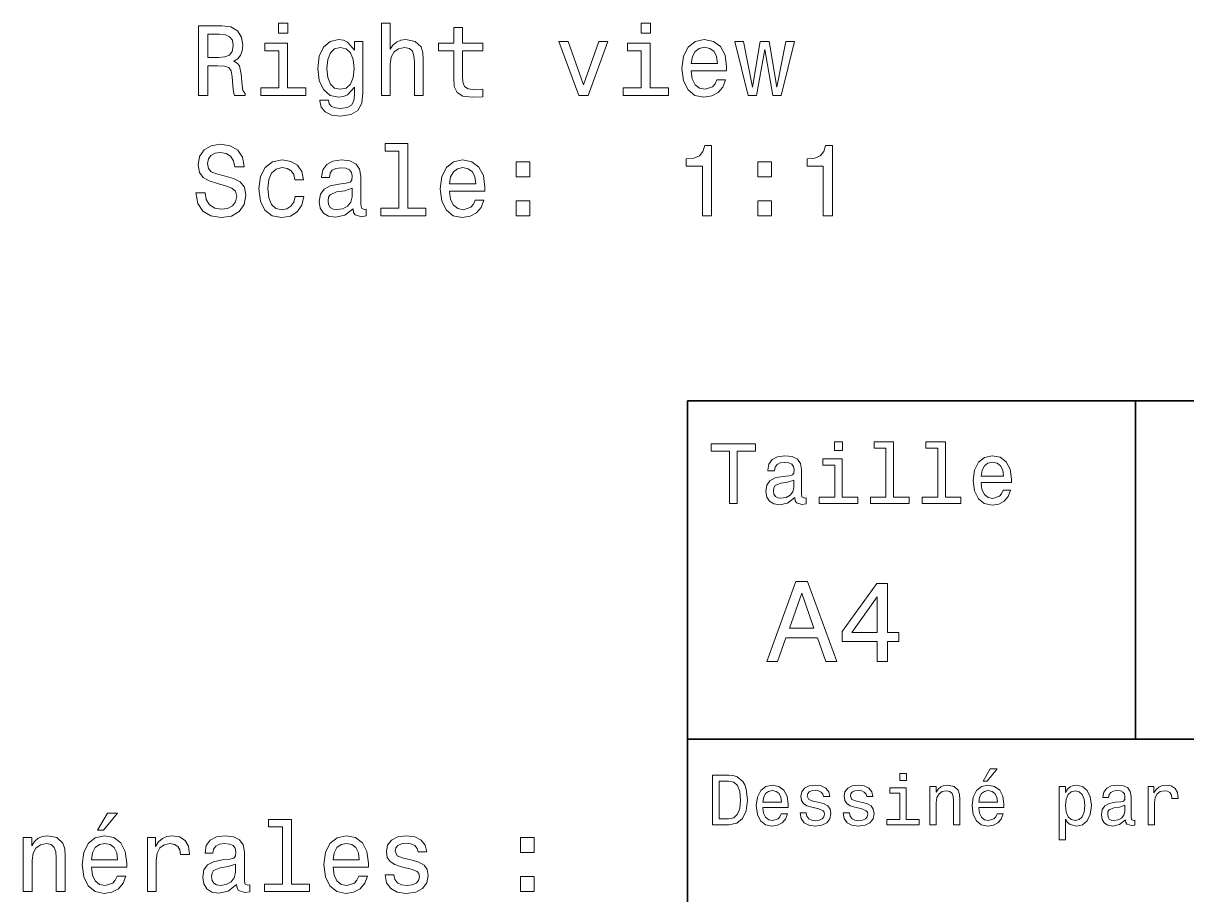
# Model space of a CAD drawing. Extents: x 0 to 297, y 0 to 210.
# Drawn here: x 63.6 to 122.1, y 45.2 to 89 of the extents above; entities that cross this region are included whole.
import ezdxf

# ---------------------------------------------------------------- set-up
doc = ezdxf.new("R2010")
doc.units = 0

msp = doc.modelspace()

# ---------------------------------------------------------------- linework, layer by layer
at = {"color": 7, "lineweight": 35}
for p, q in [((97, 10), (97, 70)), ((97, 70), (287, 70)), ((97, 53), (162, 53))]:
    msp.add_line(p, q, dxfattribs=at)
at = {"color": 7, "lineweight": 35, "ltscale": 0.425}
msp.add_line((119.5, 53), (119.5, 70), dxfattribs=at)
at = {"color": 7, "lineweight": 13}
for points in [[(76.914795, 88.964409), (76.445778, 88.964409), (76.445778, 88.460083), (76.914795, 88.460083)], [(81.615082, 85.343369), (82.058891, 85.343369), (82.058891, 86.906769), (82.104279, 87.264839), (82.250534, 87.527084), (82.477478, 87.688469), (82.780067, 87.748985), (83.022141, 87.698555), (83.173439, 87.562386), (83.249092, 87.335442), (83.274307, 87.032852), (83.274307, 85.343369), (83.718109, 85.343369), (83.718109, 87.123627), (83.697937, 87.481697), (83.607162, 87.779251), (83.309608, 88.051582), (82.845634, 88.1474), (82.593468, 88.112099), (82.37661, 88.016281), (82.195053, 87.864983), (82.058891, 87.658211), (82.058891, 88.964409), (81.615082, 88.964409)], [(95.130936, 88.964409), (94.661911, 88.964409), (94.661911, 88.460083), (95.130936, 88.460083)], [(72.426323, 85.343369), (72.89534, 85.343369), (72.89534, 86.821037), (73.374451, 86.821037), (73.727478, 86.805908), (73.949379, 86.735298), (74.070412, 86.568871), (74.12085, 86.271324), (74.146065, 85.817429), (74.176323, 85.519882), (74.236839, 85.343369), (74.76638, 85.343369), (74.76638, 85.439186), (74.650383, 85.580399), (74.610039, 85.842651), (74.574738, 86.407486), (74.489006, 86.82608), (74.373009, 86.957199), (74.191452, 87.053024), (74.393181, 87.1791), (74.534393, 87.355614), (74.625168, 87.577515), (74.655426, 87.84481), (74.584824, 88.26844), (74.383095, 88.586166), (74.05024, 88.777809), (73.596352, 88.843369), (72.426323, 88.843369)], [(73.465225, 88.414696), (73.772865, 88.384438), (73.989723, 88.288612), (74.125893, 88.112099), (74.17128, 87.834724), (74.12085, 87.542213), (73.98468, 87.3657), (73.752693, 87.274925), (73.434967, 87.24971), (72.89534, 87.24971), (72.89534, 88.414696)], [(85.246208, 87.582565), (85.246208, 86.225937), (85.276466, 85.78717), (85.417679, 85.484581), (85.700096, 85.308067), (86.179207, 85.247551), (86.703705, 85.272766), (86.703705, 85.656052), (86.320419, 85.625786), (85.972435, 85.666138), (85.785835, 85.792213), (85.705139, 86.004028), (85.69001, 86.301582), (85.69001, 87.582565), (86.703705, 87.582565), (86.703705, 87.9608), (85.69001, 87.9608), (85.69001, 88.752594), (85.246208, 88.752594), (85.246208, 87.9608), (84.479637, 87.9608), (84.479637, 87.582565)], [(76.899666, 85.716568), (76.899666, 87.9608), (75.759895, 87.9608), (75.759895, 87.582565), (76.455864, 87.582565), (76.455864, 85.716568), (75.54808, 85.716568), (75.54808, 85.343369), (77.817535, 85.343369), (77.817535, 85.716568)], [(80.687134, 85.464409), (80.687134, 88.051582), (80.263496, 88.051582), (80.263496, 87.612823), (79.91552, 88.011238), (79.703705, 88.112099), (79.466667, 88.1474), (79.037994, 88.046539), (78.705139, 87.764114), (78.488281, 87.310226), (78.412636, 86.699997), (78.488281, 86.084724), (78.705139, 85.630829), (79.037994, 85.343369), (79.466667, 85.247551), (79.70874, 85.282852), (79.910477, 85.373627), (80.263496, 85.756912), (80.263496, 85.373627), (80.223152, 85.071037), (80.112206, 84.854172), (79.900391, 84.728096), (79.582664, 84.682709), (79.305283, 84.712967), (79.108597, 84.788612), (78.992607, 84.919739), (78.957306, 85.096252), (78.528625, 85.096252), (78.528625, 85.07608), (78.594193, 84.753311), (78.795921, 84.511238), (79.118683, 84.354897), (79.557449, 84.299423), (80.08194, 84.375069), (80.429924, 84.586884), (80.62661, 84.95504)], [(78.871567, 86.699997), (78.916954, 87.148842), (79.053123, 87.481697), (79.264938, 87.678383), (79.547363, 87.748985), (79.84491, 87.678383), (80.066811, 87.481697), (80.20298, 87.148842), (80.25341, 86.699997), (80.20298, 86.241066), (80.066811, 85.913254), (79.84491, 85.711525), (79.547363, 85.645966), (79.264938, 85.711525), (79.053123, 85.913254), (78.916954, 86.246109)], [(91.53511, 85.343369), (92.004135, 85.343369), (92.992607, 88.051582), (92.533676, 88.051582), (91.772141, 85.867867), (90.995483, 88.051582), (90.531509, 88.051582)], [(95.115807, 85.716568), (95.115807, 87.9608), (93.976036, 87.9608), (93.976036, 87.582565), (94.672005, 87.582565), (94.672005, 85.716568), (93.764221, 85.716568), (93.764221, 85.343369), (96.033676, 85.343369), (96.033676, 85.716568)], [(97.183533, 86.568871), (98.95874, 86.568871), (98.963791, 86.775642), (98.883095, 87.355614), (98.661194, 87.789337), (98.308167, 88.051582), (97.839149, 88.1474), (97.380219, 88.046539), (97.027191, 87.764114), (96.800247, 87.305183), (96.719551, 86.699997), (96.795197, 86.079681), (97.022141, 85.625786), (97.370132, 85.343369), (97.82402, 85.247551), (98.217392, 85.31311), (98.540161, 85.484581), (98.777191, 85.756912), (98.913353, 86.120026), (98.474594, 86.120026), (98.38382, 85.918297), (98.252693, 85.766998), (97.879494, 85.645966), (97.592026, 85.701439), (97.375168, 85.877953), (97.233963, 86.165413), (97.183533, 86.553741)], [(97.183533, 86.94207), (97.239006, 87.290054), (97.375168, 87.547256), (97.58194, 87.703598), (97.854279, 87.759071), (98.121567, 87.703598), (98.328339, 87.547256), (98.454422, 87.290054), (98.499809, 86.94207)], [(100.47171, 85.343369), (100.875168, 87.643082), (101.278625, 85.343369), (101.702255, 85.343369), (102.367966, 88.051582), (101.939293, 88.051582), (101.490448, 85.751869), (101.092026, 88.051582), (100.653267, 88.051582), (100.254852, 85.751869), (99.806007, 88.051582), (99.382378, 88.051582), (100.04808, 85.343369)], [(72.754135, 80.451439), (72.295197, 80.451439), (72.396065, 79.916855), (72.648224, 79.523483), (73.036552, 79.286453), (73.56105, 79.200722), (74.080505, 79.28141), (74.468834, 79.503311), (74.71595, 79.851295), (74.806725, 80.310226), (74.731079, 80.72377), (74.519264, 80.991066), (74.176323, 81.16758), (73.717392, 81.298698), (73.32402, 81.394524), (73.066811, 81.50547), (72.920563, 81.666855), (72.875168, 81.919022), (72.920563, 82.145966), (73.051682, 82.317436), (73.25341, 82.433426), (73.530792, 82.47377), (73.81321, 82.42334), (74.03511, 82.28717), (74.181366, 82.060226), (74.251968, 81.752594), (74.710907, 81.752594), (74.710907, 81.76268), (74.630211, 82.23674), (74.393181, 82.589767), (74.019981, 82.811668), (73.515663, 82.887314), (73.061768, 82.811668), (72.70874, 82.599854), (72.481796, 82.272041), (72.401108, 81.848412), (72.466667, 81.470169), (72.65831, 81.212967), (72.960907, 81.041496), (73.374451, 80.91037), (73.782951, 80.79438), (74.090591, 80.683426), (74.277191, 80.522041), (74.342751, 80.259796), (74.282234, 79.992508), (74.125893, 79.790779), (73.888863, 79.664696), (73.581223, 79.624352), (73.238281, 79.679825), (72.976036, 79.841209), (72.809608, 80.103455)], [(82.49765, 82.54438), (82.49765, 79.669739), (81.584824, 79.669739), (81.584824, 79.296539), (83.849236, 79.296539), (83.849236, 79.669739), (82.941452, 79.669739), (82.941452, 82.91758), (81.801682, 82.91758), (81.801682, 82.54438)], [(97.748367, 79.296539), (98.207306, 79.296539), (98.207306, 82.821754), (97.864365, 82.821754), (97.77359, 82.514122), (97.592026, 82.307343), (97.314651, 82.18631), (96.931366, 82.145966), (96.931366, 81.787895), (97.748367, 81.787895)], [(103.820412, 79.296539), (104.279343, 79.296539), (104.279343, 82.821754), (103.936409, 82.821754), (103.845627, 82.514122), (103.664078, 82.307343), (103.386696, 82.18631), (103.00341, 82.145966), (103.00341, 81.787895), (103.820412, 81.787895)], [(77.267822, 81.107056), (77.706581, 81.107056), (77.615807, 81.510513), (77.398949, 81.828239), (77.06105, 82.024925), (76.622292, 82.100571), (76.138138, 81.99971), (75.769981, 81.717285), (75.537994, 81.258354), (75.457306, 80.643082), (75.532951, 80.032852), (75.759895, 79.578957), (76.117966, 79.296539), (76.607162, 79.200722), (77.040878, 79.276367), (77.378769, 79.488182), (77.610764, 79.821037), (77.711624, 80.264839), (77.287994, 80.264839), (77.212349, 79.982422), (77.071136, 79.770599), (76.869408, 79.639481), (76.622292, 79.599136), (76.314651, 79.664696), (76.092751, 79.866425), (75.956581, 80.194237), (75.911194, 80.658211), (75.956581, 81.112099), (76.097794, 81.439911), (76.324738, 81.64164), (76.622292, 81.712242), (76.884537, 81.666855), (77.081223, 81.550865), (77.212349, 81.359222)], [(80.187851, 79.649567), (80.187851, 79.634438), (80.213066, 79.462967), (80.288712, 79.341927), (80.606438, 79.246109), (80.853554, 79.286453), (80.853554, 79.629395), (80.74765, 79.614265), (80.606438, 79.679825), (80.581223, 79.881554), (80.581223, 81.283569), (80.520706, 81.64164), (80.344193, 81.893799), (80.036552, 82.045097), (79.602837, 82.100571), (79.179207, 82.040054), (78.866524, 81.868584), (78.669838, 81.601295), (78.604279, 81.248268), (78.604279, 81.21801), (79.002693, 81.21801), (79.037994, 81.429825), (79.148949, 81.581123), (79.330505, 81.671898), (79.587708, 81.707199), (79.834824, 81.681984), (80.011337, 81.606339), (80.117249, 81.475212), (80.15255, 81.293655), (80.132378, 81.081841), (80.051682, 80.975937), (79.849953, 80.925499), (79.47171, 80.885155), (79.037994, 80.79438), (78.730354, 80.632996), (78.548805, 80.380836), (78.493324, 80.007637), (78.543762, 79.674782), (78.700096, 79.427666), (78.952263, 79.271324), (79.30024, 79.215851), (79.769264, 79.321754)], [(85.039436, 80.522041), (86.814651, 80.522041), (86.819695, 80.728813), (86.739006, 81.308784), (86.517105, 81.742508), (86.164078, 82.004753), (85.695053, 82.100571), (85.236122, 81.99971), (84.883095, 81.717285), (84.656151, 81.258354), (84.575455, 80.653168), (84.651108, 80.032852), (84.878052, 79.578957), (85.226036, 79.296539), (85.679924, 79.200722), (86.073296, 79.266281), (86.396065, 79.437752), (86.633095, 79.710083), (86.769264, 80.073196), (86.330505, 80.073196), (86.239723, 79.871468), (86.108597, 79.720169), (85.735397, 79.599136), (85.447937, 79.65461), (85.231079, 79.831123), (85.089867, 80.118584), (85.039436, 80.506912)], [(88.383095, 81.253311), (89.079063, 81.253311), (89.079063, 82.004753), (88.383095, 82.004753)], [(100.527191, 81.253311), (101.223152, 81.253311), (101.223152, 82.004753), (100.527191, 82.004753)], [(85.039436, 80.895241), (85.09491, 81.243225), (85.231079, 81.500427), (85.437851, 81.656769), (85.710182, 81.712242), (85.977478, 81.656769), (86.18425, 81.500427), (86.310333, 81.243225), (86.355721, 80.895241)], [(80.137421, 80.244667), (80.076897, 79.982422), (79.91552, 79.780685), (79.673439, 79.649567), (79.375893, 79.604179), (79.18425, 79.629395), (79.04808, 79.710083), (78.962349, 79.851295), (78.937134, 80.047981), (78.957306, 80.224495), (79.037994, 80.350571), (79.360764, 80.491783), (79.769264, 80.552299), (80.137421, 80.67334)], [(88.383095, 79.296539), (89.079063, 79.296539), (89.079063, 80.047981), (88.383095, 80.047981)], [(100.527191, 79.296539), (101.223152, 79.296539), (101.223152, 80.047981), (100.527191, 80.047981)], [(99.102303, 64.837173), (99.5, 64.837173), (99.5, 67.47406), (100.407784, 67.47406), (100.407784, 67.837173), (98.190201, 67.837173), (98.190201, 67.47406), (99.102303, 67.47406)], [(104.786743, 67.940918), (104.384727, 67.940918), (104.384727, 67.508644), (104.786743, 67.508644)], [(106.969742, 67.621033), (106.969742, 65.157059), (106.187317, 65.157059), (106.187317, 64.837173), (108.128242, 64.837173), (108.128242, 65.157059), (107.350143, 65.157059), (107.350143, 67.940918), (106.373199, 67.940918), (106.373199, 67.621033)], [(109.572044, 67.621033), (109.572044, 65.157059), (108.789627, 65.157059), (108.789627, 64.837173), (110.730545, 64.837173), (110.730545, 65.157059), (109.952454, 65.157059), (109.952454, 67.940918), (108.975502, 67.940918), (108.975502, 67.621033)], [(102.387611, 65.139771), (102.387611, 65.126801), (102.409225, 64.979828), (102.47406, 64.876076), (102.746399, 64.793945), (102.958214, 64.828529), (102.958214, 65.122475), (102.867432, 65.109505), (102.746399, 65.165703), (102.724785, 65.338615), (102.724785, 66.540344), (102.672913, 66.84726), (102.521614, 67.0634), (102.257927, 67.193085), (101.886169, 67.240631), (101.523056, 67.188759), (101.255043, 67.041786), (101.086456, 66.812675), (101.030258, 66.510086), (101.030258, 66.484146), (101.371758, 66.484146), (101.402016, 66.665703), (101.497116, 66.795387), (101.65274, 66.873199), (101.873199, 66.903458), (102.085014, 66.881844), (102.236313, 66.817001), (102.327087, 66.704605), (102.357346, 66.548988), (102.340057, 66.367432), (102.270897, 66.276657), (102.097984, 66.233429), (101.773773, 66.198845), (101.402016, 66.121033), (101.138329, 65.982704), (100.982712, 65.766571), (100.935158, 65.446686), (100.978386, 65.161385), (101.112389, 64.949562), (101.328529, 64.815559), (101.626801, 64.768013), (102.028816, 64.858788)], [(111.750717, 65.887604), (113.272339, 65.887604), (113.276657, 66.064842), (113.207497, 66.561958), (113.017288, 66.933716), (112.714699, 67.158501), (112.312683, 67.240631), (111.919312, 67.154175), (111.616714, 66.912102), (111.422188, 66.51873), (111.353027, 66), (111.41787, 65.4683), (111.612396, 65.079247), (111.91066, 64.837173), (112.299713, 64.755043), (112.636887, 64.811234), (112.913544, 64.958214), (113.116714, 65.191643), (113.233429, 65.502876), (112.857346, 65.502876), (112.779541, 65.329971), (112.667145, 65.200287), (112.34726, 65.096542), (112.100868, 65.144089), (111.914986, 65.295387), (111.793945, 65.541786), (111.750717, 65.874634)], [(104.773773, 65.157059), (104.773773, 67.080688), (103.796829, 67.080688), (103.796829, 66.756485), (104.393372, 66.756485), (104.393372, 65.157059), (103.615273, 65.157059), (103.615273, 64.837173), (105.560516, 64.837173), (105.560516, 65.157059)], [(111.750717, 66.207489), (111.798271, 66.50576), (111.914986, 66.726219), (112.092216, 66.860229), (112.325653, 66.907776), (112.554756, 66.860229), (112.731987, 66.726219), (112.840057, 66.50576), (112.878967, 66.207489)], [(102.344383, 65.649857), (102.292511, 65.425072), (102.154182, 65.252159), (101.946686, 65.139771), (101.691643, 65.100861), (101.527374, 65.122475), (101.41066, 65.191643), (101.337173, 65.312675), (101.315559, 65.481262), (101.332855, 65.632561), (101.402016, 65.740631), (101.678673, 65.861671), (102.028816, 65.913544), (102.344383, 66.017288)], [(100.982712, 56.9049), (101.51297, 56.9049), (101.933716, 58.080692), (103.530258, 58.080692), (103.951012, 56.9049), (104.492798, 56.9049), (103.028816, 60.910664), (102.440926, 60.910664)], [(106.521614, 56.9049), (107.040344, 56.9049), (107.040344, 57.896255), (107.610954, 57.896255), (107.610954, 58.357349), (107.040344, 58.357349), (107.040344, 60.818443), (106.515854, 60.818443), (104.763687, 58.403458), (104.763687, 57.896255), (106.521614, 57.896255)], [(102.118156, 58.570606), (102.734871, 60.334293), (103.351585, 58.570606)], [(105.247841, 58.357349), (106.521614, 60.149857), (106.521614, 58.357349)], [(111.84726, 50.88797), (112.059799, 50.88797), (112.560516, 51.500362), (112.207489, 51.500362)], [(99.080688, 51.190563), (98.248558, 51.190563), (98.248558, 48.690563), (99.080688, 48.690563), (99.473343, 48.769814), (99.765129, 49.011169), (99.945244, 49.40382), (100.010086, 49.940563), (99.952446, 50.488113), (99.880402, 50.70425), (99.779541, 50.877163), (99.487755, 51.111313), (99.296829, 51.168949)], [(99.055473, 50.891571), (99.329254, 50.837536), (99.516571, 50.671829), (99.628242, 50.376442), (99.664268, 49.940563), (99.624641, 49.519093), (99.51297, 49.223705), (99.322044, 49.047192), (99.055473, 48.989555), (98.583572, 48.989555), (98.583572, 50.891571)], [(107.992798, 51.27702), (107.657784, 51.27702), (107.657784, 50.916786), (107.992798, 50.916786)], [(100.784584, 49.565922), (102.052597, 49.565922), (102.056198, 49.713619), (101.998558, 50.127884), (101.840057, 50.437683), (101.587898, 50.625), (101.252884, 50.693443), (100.925072, 50.621399), (100.672913, 50.41967), (100.510803, 50.091862), (100.453171, 49.659584), (100.507202, 49.216499), (100.669312, 48.892292), (100.91787, 48.690563), (101.242073, 48.62212), (101.523056, 48.668949), (101.753601, 48.791428), (101.922913, 48.98595), (102.020172, 49.245319), (101.706772, 49.245319), (101.64193, 49.101227), (101.548271, 48.993156), (101.2817, 48.9067), (101.07637, 48.946327), (100.921471, 49.072407), (100.820602, 49.27774), (100.784584, 49.555115)], [(100.784584, 49.832493), (100.824211, 50.081055), (100.921471, 50.264771), (101.069168, 50.376442), (101.263687, 50.416069), (101.454613, 50.376442), (101.602303, 50.264771), (101.69236, 50.081055), (101.724785, 49.832493)], [(103.623199, 49.818085), (103.317001, 49.890129), (103.090057, 49.972984), (103.014412, 50.142292), (103.036026, 50.261169), (103.111671, 50.347622), (103.234146, 50.401657), (103.41066, 50.423271), (103.579971, 50.401657), (103.713257, 50.336815), (103.799713, 50.239555), (103.835732, 50.109871), (104.145531, 50.109871), (104.145531, 50.117077), (104.091499, 50.351227), (103.943802, 50.534943), (103.713257, 50.650219), (103.41066, 50.693443), (103.104469, 50.650219), (102.881126, 50.531342), (102.740631, 50.354828), (102.697403, 50.131485), (102.729828, 49.915348), (102.830688, 49.76405), (102.996399, 49.655983), (103.237755, 49.580334), (103.590775, 49.493877), (103.806915, 49.40382), (103.864555, 49.331772), (103.886169, 49.223705), (103.853745, 49.09042), (103.767288, 48.989555), (103.626801, 48.924713), (103.439484, 48.903099), (103.241356, 48.924713), (103.09726, 49.000362), (103, 49.122841), (102.960373, 49.292149), (102.654175, 49.292149), (102.704613, 49.003963), (102.852303, 48.795029), (103.086456, 48.668949), (103.41066, 48.62212), (103.749283, 48.668949), (103.997841, 48.795029), (104.149139, 48.996758), (104.203171, 49.259727), (104.163544, 49.486671), (104.051872, 49.641571), (103.868156, 49.742435)], [(105.791786, 49.818085), (105.485588, 49.890129), (105.258644, 49.972984), (105.182999, 50.142292), (105.204613, 50.261169), (105.280258, 50.347622), (105.40274, 50.401657), (105.579254, 50.423271), (105.748558, 50.401657), (105.881844, 50.336815), (105.9683, 50.239555), (106.004326, 50.109871), (106.314117, 50.109871), (106.314117, 50.117077), (106.260086, 50.351227), (106.112396, 50.534943), (105.881844, 50.650219), (105.579254, 50.693443), (105.273056, 50.650219), (105.049713, 50.531342), (104.909225, 50.354828), (104.865997, 50.131485), (104.898415, 49.915348), (104.999283, 49.76405), (105.164986, 49.655983), (105.406342, 49.580334), (105.759369, 49.493877), (105.975502, 49.40382), (106.033142, 49.331772), (106.054756, 49.223705), (106.022339, 49.09042), (105.935883, 48.989555), (105.795387, 48.924713), (105.60807, 48.903099), (105.409943, 48.924713), (105.265854, 49.000362), (105.168587, 49.122841), (105.12896, 49.292149), (104.822769, 49.292149), (104.873199, 49.003963), (105.020897, 48.795029), (105.255043, 48.668949), (105.579254, 48.62212), (105.91787, 48.668949), (106.166428, 48.795029), (106.317726, 48.996758), (106.371758, 49.259727), (106.33213, 49.486671), (106.220459, 49.641571), (106.036743, 49.742435)], [(107.981987, 48.957134), (107.981987, 50.560158), (107.16787, 50.560158), (107.16787, 50.289986), (107.664986, 50.289986), (107.664986, 48.957134), (107.016571, 48.957134), (107.016571, 48.690563), (108.637611, 48.690563), (108.637611, 48.957134)], [(109.181557, 48.690563), (109.498558, 48.690563), (109.498558, 49.807278), (109.530983, 50.063042), (109.635445, 50.250362), (109.797546, 50.365635), (110.013687, 50.408863), (110.1866, 50.372841), (110.29467, 50.275578), (110.348701, 50.113472), (110.366714, 49.897335), (110.366714, 48.690563), (110.683716, 48.690563), (110.683716, 49.962177), (110.669312, 50.217941), (110.604469, 50.430477), (110.39193, 50.625), (110.060516, 50.693443), (109.876801, 50.668228), (109.721901, 50.599785), (109.588615, 50.484512), (109.484146, 50.329613), (109.484146, 50.625), (109.181557, 50.625)], [(111.627518, 49.565922), (112.895531, 49.565922), (112.899132, 49.713619), (112.841499, 50.127884), (112.682999, 50.437683), (112.430832, 50.625), (112.095825, 50.693443), (111.768013, 50.621399), (111.515854, 50.41967), (111.353745, 50.091862), (111.296112, 49.659584), (111.350143, 49.216499), (111.512245, 48.892292), (111.760803, 48.690563), (112.085014, 48.62212), (112.365997, 48.668949), (112.596542, 48.791428), (112.765854, 48.98595), (112.863113, 49.245319), (112.549713, 49.245319), (112.484871, 49.101227), (112.391212, 48.993156), (112.124641, 48.9067), (111.919312, 48.946327), (111.764412, 49.072407), (111.663544, 49.27774), (111.627518, 49.555115)], [(111.627518, 49.832493), (111.667145, 50.081055), (111.764412, 50.264771), (111.912102, 50.376442), (112.106628, 50.416069), (112.297546, 50.376442), (112.445244, 50.264771), (112.535301, 50.081055), (112.567726, 49.832493)], [(115.986313, 50.326012), (115.986313, 50.625), (115.669312, 50.625), (115.669312, 47.941284), (115.986313, 47.941284), (115.986313, 48.98595), (116.097984, 48.816643), (116.22406, 48.704971), (116.541069, 48.62212), (116.843658, 48.690563), (117.081413, 48.895893), (117.236313, 49.2201), (117.293945, 49.659584), (117.236313, 50.095463), (117.081413, 50.41967), (116.843658, 50.621399), (116.541069, 50.693443), (116.368156, 50.671829), (116.220459, 50.603386), (116.094383, 50.488113)], [(116.48703, 48.9067), (116.274498, 48.953533), (116.119598, 49.097622), (116.022339, 49.331772), (115.989914, 49.659584), (116.022339, 49.983791), (116.119598, 50.217941), (116.274498, 50.358429), (116.48703, 50.408863), (116.681557, 50.358429), (116.836456, 50.21434), (116.933716, 49.98019), (116.969742, 49.659584), (116.933716, 49.335377), (116.836456, 49.097622), (116.681557, 48.953533)], [(119.005043, 48.942726), (119.005043, 48.931919), (119.023056, 48.809441), (119.077087, 48.722984), (119.304031, 48.654541), (119.480545, 48.683357), (119.480545, 48.928314), (119.4049, 48.917507), (119.304031, 48.96434), (119.286026, 49.108429), (119.286026, 50.109871), (119.242798, 50.365635), (119.116714, 50.54575), (118.896973, 50.65382), (118.587173, 50.693443), (118.284584, 50.650219), (118.061241, 50.52774), (117.920746, 50.336815), (117.873917, 50.084656), (117.873917, 50.063042), (118.158501, 50.063042), (118.183716, 50.21434), (118.26297, 50.322407), (118.392654, 50.387249), (118.57637, 50.412464), (118.752884, 50.394455), (118.878967, 50.34042), (118.954613, 50.246758), (118.979828, 50.117077), (118.965416, 49.965778), (118.907784, 49.890129), (118.763687, 49.854107), (118.493515, 49.825291), (118.183716, 49.760448), (117.963974, 49.645176), (117.834297, 49.465057), (117.79467, 49.19849), (117.830688, 48.960735), (117.942368, 48.784222), (118.122482, 48.67255), (118.37104, 48.632927), (118.706055, 48.708576)], [(120.143372, 48.690563), (120.460373, 48.690563), (120.460373, 49.796471), (120.492798, 50.063042), (120.590057, 50.253963), (120.748558, 50.369236), (120.961098, 50.408863), (121.119598, 50.383648), (121.238472, 50.3116), (121.310516, 50.189121), (121.335739, 50.023415), (121.656342, 50.023415), (121.613113, 50.315205), (121.49424, 50.524136), (121.296112, 50.650219), (121.02594, 50.693443), (120.842224, 50.664627), (120.683716, 50.592579), (120.543228, 50.4701), (120.431557, 50.304398), (120.431557, 50.625), (120.143372, 50.625)], [(67.350449, 48.419739), (67.647995, 48.419739), (68.349007, 49.277084), (67.854767, 49.277084)], [(118.969025, 49.367798), (118.925797, 49.180477), (118.810516, 49.036385), (118.637611, 48.942726), (118.425072, 48.910305), (118.288185, 48.928314), (118.190926, 48.98595), (118.129684, 49.086815), (118.111671, 49.227306), (118.126083, 49.353386), (118.183716, 49.443443), (118.414268, 49.544312), (118.706055, 49.587536), (118.969025, 49.673992)], [(76.645111, 48.591206), (76.645111, 45.716568), (75.732292, 45.716568), (75.732292, 45.343369), (77.996704, 45.343369), (77.996704, 45.716568), (77.088921, 45.716568), (77.088921, 48.964405), (75.94915, 48.964405), (75.94915, 48.591206)], [(63.618462, 45.343369), (64.062263, 45.343369), (64.062263, 46.906769), (64.107651, 47.264839), (64.253906, 47.527084), (64.48085, 47.688469), (64.783447, 47.748989), (65.02552, 47.698555), (65.176819, 47.562389), (65.252472, 47.335442), (65.277679, 47.032848), (65.277679, 45.343369), (65.721489, 45.343369), (65.721489, 47.123627), (65.701309, 47.481697), (65.610535, 47.779247), (65.312988, 48.051582), (64.849014, 48.147404), (64.591805, 48.112099), (64.374947, 48.016281), (64.188347, 47.854897), (64.042091, 47.638039), (64.042091, 48.051582), (63.618462, 48.051582)], [(67.042816, 46.568874), (68.818024, 46.568874), (68.823074, 46.775646), (68.742378, 47.355618), (68.520477, 47.789333), (68.16745, 48.051582), (67.698433, 48.147404), (67.239502, 48.046539), (66.886475, 47.764118), (66.659531, 47.305183), (66.578835, 46.699997), (66.65448, 46.079681), (66.881424, 45.62579), (67.229416, 45.343369), (67.683304, 45.247547), (68.076675, 45.31311), (68.399445, 45.484577), (68.636475, 45.756912), (68.772644, 46.120026), (68.333878, 46.120026), (68.243103, 45.918297), (68.111977, 45.766998), (67.738777, 45.645962), (67.451309, 45.701439), (67.234451, 45.877953), (67.093246, 46.165413), (67.042816, 46.553741)], [(69.856934, 45.343369), (70.300735, 45.343369), (70.300735, 46.89164), (70.34613, 47.264839), (70.482292, 47.532127), (70.704193, 47.693512), (71.00174, 47.748989), (71.223648, 47.713684), (71.390076, 47.61282), (71.490936, 47.441353), (71.526245, 47.209362), (71.975082, 47.209362), (71.914566, 47.617863), (71.748138, 47.91037), (71.470764, 48.086884), (71.092522, 48.147404), (70.83532, 48.107056), (70.613419, 48.006191), (70.416733, 47.834724), (70.260391, 47.602734), (70.260391, 48.051582), (69.856934, 48.051582)], [(74.335312, 45.696396), (74.335312, 45.681263), (74.360535, 45.509796), (74.43618, 45.388756), (74.753906, 45.292934), (75.001022, 45.333282), (75.001022, 45.67622), (74.895111, 45.661091), (74.753906, 45.726654), (74.728683, 45.928383), (74.728683, 47.330399), (74.668167, 47.688469), (74.491653, 47.940632), (74.184021, 48.091927), (73.750305, 48.147404), (73.326675, 48.086884), (73.013992, 47.915413), (72.817307, 47.648125), (72.75174, 47.295097), (72.75174, 47.264839), (73.150162, 47.264839), (73.185463, 47.476654), (73.296417, 47.627953), (73.477966, 47.718727), (73.735168, 47.754032), (73.982292, 47.728817), (74.158806, 47.653168), (74.264709, 47.522041), (74.300018, 47.340488), (74.279846, 47.12867), (74.19915, 47.022762), (73.997421, 46.972332), (73.619179, 46.931984), (73.185463, 46.841206), (72.877823, 46.679825), (72.696274, 46.427662), (72.640793, 46.054462), (72.691223, 45.721611), (72.847565, 45.474491), (73.099731, 45.318153), (73.447708, 45.262676), (73.916733, 45.368584)], [(79.186905, 46.568874), (80.962112, 46.568874), (80.967163, 46.775646), (80.886467, 47.355618), (80.664566, 47.789333), (80.311539, 48.051582), (79.842522, 48.147404), (79.383591, 48.046539), (79.030563, 47.764118), (78.803619, 47.305183), (78.722923, 46.699997), (78.798569, 46.079681), (79.025513, 45.62579), (79.373505, 45.343369), (79.827393, 45.247547), (80.220764, 45.31311), (80.543533, 45.484577), (80.780563, 45.756912), (80.916733, 46.120026), (80.477966, 46.120026), (80.387192, 45.918297), (80.256065, 45.766998), (79.882866, 45.645962), (79.595398, 45.701439), (79.37854, 45.877953), (79.237335, 46.165413), (79.186905, 46.553741)], [(83.160965, 46.921898), (82.732285, 47.022762), (82.414566, 47.138756), (82.308655, 47.37579), (82.338913, 47.542217), (82.444824, 47.663254), (82.616295, 47.738903), (82.863411, 47.769161), (83.100449, 47.738903), (83.287048, 47.648125), (83.408081, 47.511955), (83.458511, 47.330399), (83.892227, 47.330399), (83.892227, 47.340488), (83.816582, 47.668297), (83.60981, 47.925503), (83.287048, 48.086884), (82.863411, 48.147404), (82.434738, 48.086884), (82.122055, 47.920456), (81.925369, 47.67334), (81.864853, 47.360661), (81.910248, 47.058067), (82.051453, 46.846249), (82.28344, 46.694954), (82.621338, 46.589046), (83.11557, 46.46801), (83.418167, 46.341927), (83.498856, 46.241062), (83.529114, 46.089767), (83.483734, 45.903168), (83.362694, 45.761955), (83.166008, 45.671177), (82.903763, 45.640919), (82.626381, 45.671177), (82.424652, 45.777084), (82.288483, 45.948555), (82.233009, 46.185589), (81.804337, 46.185589), (81.874939, 45.782131), (82.081711, 45.489624), (82.409523, 45.31311), (82.863411, 45.247547), (83.337479, 45.31311), (83.685455, 45.489624), (83.897278, 45.772041), (83.972923, 46.140198), (83.91745, 46.45792), (83.761108, 46.674782), (83.503906, 46.81599)], [(88.602608, 47.30014), (89.298569, 47.30014), (89.298569, 48.051582), (88.602608, 48.051582)], [(67.042816, 46.94207), (67.098282, 47.290054), (67.234451, 47.54726), (67.441223, 47.703598), (67.713562, 47.759075), (67.98085, 47.703598), (68.187622, 47.54726), (68.313705, 47.290054), (68.359093, 46.94207)], [(79.186905, 46.94207), (79.242371, 47.290054), (79.37854, 47.54726), (79.585312, 47.703598), (79.857651, 47.759075), (80.124939, 47.703598), (80.331711, 47.54726), (80.457794, 47.290054), (80.503181, 46.94207)], [(74.284882, 46.291496), (74.224365, 46.029247), (74.062988, 45.827518), (73.820908, 45.696396), (73.523361, 45.651005), (73.331711, 45.67622), (73.195549, 45.756912), (73.109818, 45.898125), (73.084595, 46.09481), (73.104767, 46.271324), (73.185463, 46.397404), (73.508224, 46.538612), (73.916733, 46.599133), (74.284882, 46.720169)], [(88.602608, 45.343369), (89.298569, 45.343369), (89.298569, 46.09481), (88.602608, 46.09481)]]:
    msp.add_lwpolyline(points, close=True, dxfattribs=at)

doc.saveas('drawing.dxf')
